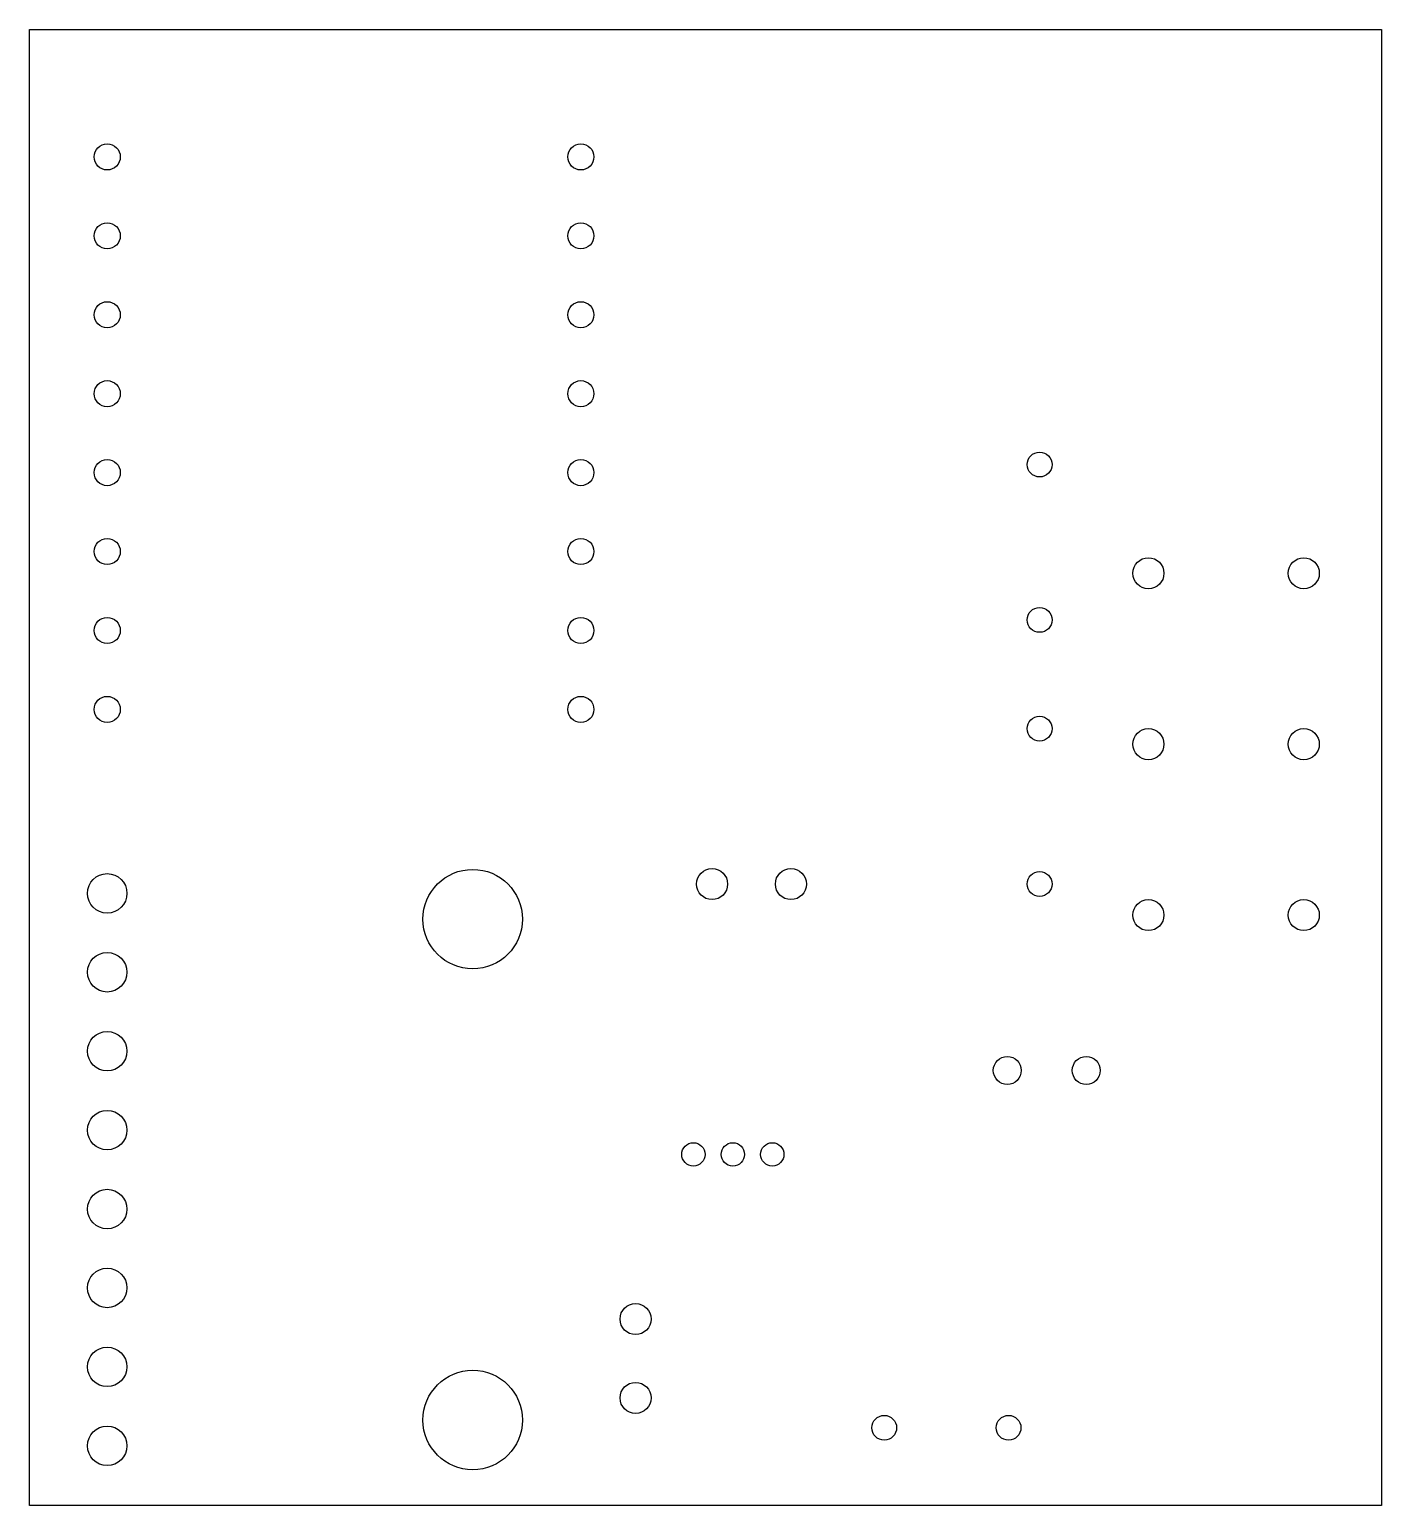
# Model space of a CAD drawing. Extents: x -2 to 154, y -118 to 3.
# Drawn here: x 110.5 to 154, y -118.5 to -71 of the extents above.
import ezdxf

# ---------------------------------------------------------------- set-up
doc = ezdxf.new("R2010")
doc.units = 0
doc.layers.get('0').update_dxf_attribs({"linetype": 'CONTINUOUS'})

msp = doc.modelspace()

# ---------------------------------------------------------------- linework, layer by layer
for p, q in [((110.5, -118.5, 1.51), (110.5, -71, 1.51)), ((110.5, -71), (110.5, -71, 1.51)), ((110.5, -118.5), (110.5, -71)), ((110.5, -71), (154, -71)), ((110.5, -71, 1.51), (154, -71, 1.51)), ((154, -71), (154, -71, 1.51)), ((154, -71, 1.51), (154, -118.5, 1.51)), ((154, -71), (154, -118.5)), ((113, -75.52), (113, -75.52, 1.51)), ((128.24, -75.52), (128.24, -75.52, 1.51)), ((113, -78.06), (113, -78.06, 1.51)), ((128.24, -78.06), (128.24, -78.06, 1.51)), ((113, -80.6), (113, -80.6, 1.51)), ((128.24, -80.6), (128.24, -80.6, 1.51)), ((113, -83.14), (113, -83.14, 1.51)), ((128.24, -83.14), (128.24, -83.14, 1.51)), ((143, -85.4), (143, -85.4, 1.51)), ((113, -85.68), (113, -85.68, 1.51)), ((128.24, -85.68), (128.24, -85.68, 1.51)), ((113, -88.22), (113, -88.22, 1.51)), ((128.24, -88.22), (128.24, -88.22, 1.51)), ((146.5, -89), (146.5, -89, 1.51)), ((151.5, -89), (151.5, -89, 1.51)), ((143, -90.4), (143, -90.4, 1.51)), ((113, -90.76), (113, -90.76, 1.51)), ((128.24, -90.76), (128.24, -90.76, 1.51)), ((113, -93.3), (113, -93.3, 1.51)), ((128.24, -93.3), (128.24, -93.3, 1.51)), ((143, -93.9), (143, -93.9, 1.51)), ((146.5, -94.5), (146.5, -94.5, 1.51)), ((151.5, -94.5), (151.5, -94.5, 1.51)), ((132.46, -99), (132.46, -99, 1.51)), ((135, -99), (135, -99, 1.51)), ((143, -98.9), (143, -98.9, 1.51)), ((113, -99.435), (113, -99.435, 1.51)), ((146.5, -100), (146.5, -100, 1.51)), ((151.5, -100), (151.5, -100, 1.51)), ((124.76, -101.23), (124.76, -101.23, 1.51)), ((113, -101.975), (113, -101.975, 1.51)), ((113, -104.515), (113, -104.515, 1.51)), ((141.96, -104.95), (141.96, -104.95, 1.51)), ((144.5, -104.95), (144.5, -104.95, 1.51)), ((113, -107.055), (113, -107.055, 1.51)), ((131.86, -107.575), (131.86, -107.575, 1.51)), ((133.13, -107.575), (133.13, -107.575, 1.51)), ((134.4, -107.575), (134.4, -107.575, 1.51)), ((113, -109.595), (113, -109.595, 1.51)), ((113, -112.135), (113, -112.135, 1.51)), ((130, -113), (130, -113, 1.51)), ((113, -114.675), (113, -114.675, 1.51)), ((130, -115.54), (130, -115.54, 1.51)), ((138, -116.4), (138, -116.4, 1.51)), ((142, -116.4), (142, -116.4, 1.51)), ((113, -117.215), (113, -117.215, 1.51)), ((124.76, -117.35), (124.76, -117.35, 1.51)), ((154, -118.5, 1.51), (110.5, -118.5, 1.51)), ((110.5, -118.5), (110.5, -118.5, 1.51)), ((154, -118.5), (110.5, -118.5)), ((154, -118.5), (154, -118.5, 1.51))]:
    msp.add_line(p, q)
for centre, radius in [((113, -75.1), 0.42), ((113, -75.1, 1.51), 0.42), ((128.24, -75.1), 0.42), ((128.24, -75.1, 1.51), 0.42), ((113, -77.64), 0.42), ((113, -77.64, 1.51), 0.42), ((128.24, -77.64), 0.42), ((128.24, -77.64, 1.51), 0.42), ((113, -80.18), 0.42), ((113, -80.18, 1.51), 0.42), ((128.24, -80.18), 0.42), ((128.24, -80.18, 1.51), 0.42), ((113, -82.72), 0.42), ((113, -82.72, 1.51), 0.42), ((128.24, -82.72), 0.42), ((128.24, -82.72, 1.51), 0.42), ((113, -85.26), 0.42), ((113, -85.26, 1.51), 0.42), ((128.24, -85.26), 0.42), ((128.24, -85.26, 1.51), 0.42), ((143, -85), 0.4), ((143, -85, 1.51), 0.4), ((113, -87.8), 0.42), ((113, -87.8, 1.51), 0.42), ((128.24, -87.8), 0.42), ((128.24, -87.8, 1.51), 0.42), ((146.5, -88.5), 0.5), ((146.5, -88.5, 1.51), 0.5), ((151.5, -88.5), 0.5), ((151.5, -88.5, 1.51), 0.5), ((143, -90), 0.4), ((143, -90, 1.51), 0.4), ((113, -90.34), 0.42), ((113, -90.34, 1.51), 0.42), ((128.24, -90.34), 0.42), ((128.24, -90.34, 1.51), 0.42), ((113, -92.88), 0.42), ((113, -92.88, 1.51), 0.42), ((128.24, -92.88), 0.42), ((128.24, -92.88, 1.51), 0.42), ((143, -93.5), 0.4), ((143, -93.5, 1.51), 0.4), ((146.5, -94), 0.5), ((146.5, -94, 1.51), 0.5), ((151.5, -94), 0.5), ((151.5, -94, 1.51), 0.5), ((113, -98.8), 0.635), ((113, -98.8, 1.51), 0.635), ((124.76, -99.63), 1.6), ((124.76, -99.63, 1.51), 1.6), ((132.46, -98.5), 0.5), ((132.46, -98.5, 1.51), 0.5), ((135, -98.5), 0.5), ((135, -98.5, 1.51), 0.5), ((143, -98.5), 0.4), ((143, -98.5, 1.51), 0.4), ((146.5, -99.5), 0.5), ((146.5, -99.5, 1.51), 0.5), ((151.5, -99.5), 0.5), ((151.5, -99.5, 1.51), 0.5), ((113, -101.34), 0.635), ((113, -101.34, 1.51), 0.635), ((113, -103.88), 0.635), ((113, -103.88, 1.51), 0.635), ((141.96, -104.5), 0.45), ((141.96, -104.5, 1.51), 0.45), ((144.5, -104.5), 0.45), ((144.5, -104.5, 1.51), 0.45), ((113, -106.42), 0.635), ((113, -106.42, 1.51), 0.635), ((131.86, -107.2), 0.375), ((131.86, -107.2, 1.51), 0.375), ((133.13, -107.2), 0.375), ((133.13, -107.2, 1.51), 0.375), ((134.4, -107.2), 0.375), ((134.4, -107.2, 1.51), 0.375), ((113, -108.96), 0.635), ((113, -108.96, 1.51), 0.635), ((113, -111.5), 0.635), ((113, -111.5, 1.51), 0.635), ((130, -112.5), 0.5), ((130, -112.5, 1.51), 0.5), ((113, -114.04), 0.635), ((113, -114.04, 1.51), 0.635), ((124.76, -115.75), 1.6), ((124.76, -115.75, 1.51), 1.6), ((130, -115.04), 0.5), ((130, -115.04, 1.51), 0.5), ((138, -116), 0.4), ((138, -116, 1.51), 0.4), ((142, -116), 0.4), ((142, -116, 1.51), 0.4), ((113, -116.58), 0.635), ((113, -116.58, 1.51), 0.635)]:
    msp.add_circle(centre, radius)

doc.saveas('drawing.dxf')
